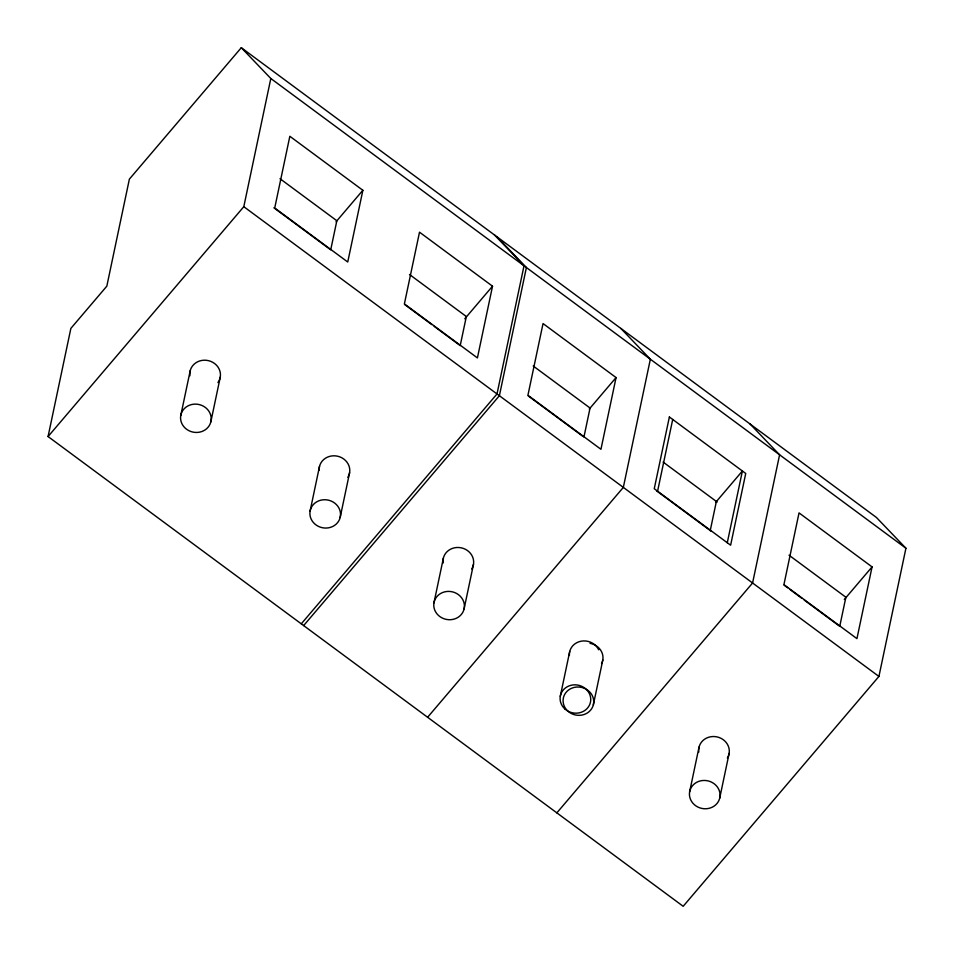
<?xml version="1.0" encoding="UTF-8"?>
<svg xmlns="http://www.w3.org/2000/svg" width="954" height="954" viewBox="0 0 954 954"><rect width="100%" height="100%" fill="white"/><g stroke="black" fill="none" stroke-linecap="round" stroke-linejoin="round"><path stroke-width="1.43" d="M48.07 436.55L70.87 328.391L106.824 286.164L129.374 179.137L241.29 47.7L876.404 517.45L905.93 548.24L878.92 676.434L683.183 906.3L48.07 436.55L243.807 206.684L270.817 78.502L241.29 47.7M180.735 415.634L190.204 370.724M210.822 421.93A15.383 14.119 11.9 0 0 191.372 404.603A15.383 14.119 11.9 0 0 185.446 428.334A15.383 14.119 11.9 0 0 210.822 421.93L220.291 377.021M362.866 190.287L347.745 262.016L274.716 208.008L289.837 136.279L362.866 190.287L336.07 221.757M310.062 511.237L319.518 466.327M340.149 517.533A15.383 14.119 11.9 0 0 320.699 500.218A15.383 14.119 11.9 0 0 314.772 523.937A15.383 14.119 11.9 0 0 340.149 517.533L349.617 472.624M492.526 286.2L477.417 357.917L404.389 303.909L419.51 232.18L492.526 286.2L464.777 318.791M433.939 602.916L443.407 558.007M464.026 609.212A15.383 14.119 11.9 0 0 444.576 591.885A15.383 14.119 11.9 0 0 438.649 615.604A15.383 14.119 11.9 0 0 464.026 609.212L473.494 564.303M583.92 437.111L590.049 408.026L533.203 365.99M616.069 377.569L600.948 449.298L527.92 395.29L543.041 323.561L616.069 377.569L589.274 409.039M560.272 696.348L569.729 651.439M593.352 704.815A15.383 14.119 11.9 0 0 573.903 687.488A15.383 14.119 11.9 0 0 567.976 711.219A15.383 14.119 11.9 0 0 593.352 704.815L602.821 659.906M657.592 491.191L672.713 419.462M710.241 530.543L716.371 501.458M727.282 542.731L742.391 471.002L715.595 502.472M689.599 791.951L699.055 747.042M719.686 798.248A15.383 14.119 11.9 0 0 700.236 780.932A15.383 14.119 11.9 0 0 694.309 804.651A15.383 14.119 11.9 0 0 719.686 798.248L729.142 753.338M872.063 566.903L856.942 638.631L783.926 584.623L799.035 512.894L872.063 566.903L844.314 599.506M301.273 623.833L497.01 393.954L524.02 265.772L494.494 234.982M303.646 625.586L499.383 395.719L526.393 267.537L496.879 236.735M427.607 717.265L623.332 487.399L650.354 359.217L620.827 328.414M556.85 812.868L752.587 582.989L779.597 454.808L750.082 424.005M270.817 78.502L905.93 548.24M279.999 178.708L336.845 220.744L330.716 249.829L273.87 207.793M409.504 274.49L466.339 316.525L460.21 345.61L434.165 326.34M663.09 462.046L717.181 502.054M789.03 555.204L845.876 597.24L839.747 626.325L804.222 600.054M404.556 304.445L431.792 324.598M528.266 395.946L582.739 436.228M656.579 490.845L711.052 531.139M784.093 585.16L787.646 587.795M790.007 589.536L801.849 598.301M243.807 206.684L878.92 676.434M443.145 563.015A15.383 14.119 11.9 0 1 461.235 547.823A15.383 14.119 11.9 0 1 471.717 569.001M590.013 643.33A15.383 14.119 11.9 0 1 601.545 663.722M189.941 375.745A15.383 14.119 11.9 0 1 208.568 360.672A15.383 14.119 11.9 0 1 217.941 382.566M319.161 470.334A15.383 14.119 11.9 0 1 337.883 456.274A15.383 14.119 11.9 0 1 347.84 477.322M569.371 655.446A15.383 14.119 11.9 0 1 581.046 641.207A15.383 14.119 11.9 0 1 598.683 649.781M698.805 752.062A15.383 14.119 11.9 0 1 716.883 736.87A15.383 14.119 11.9 0 1 727.365 758.036M669.374 416.993L654.253 488.722L730.621 545.199L745.73 473.47L669.374 416.993M564.983 709.049A15.383 14.119 11.9 0 0 590.359 702.645A15.383 14.119 11.9 0 0 570.909 685.318A15.383 14.119 11.9 0 0 564.983 709.049"/></g></svg>
